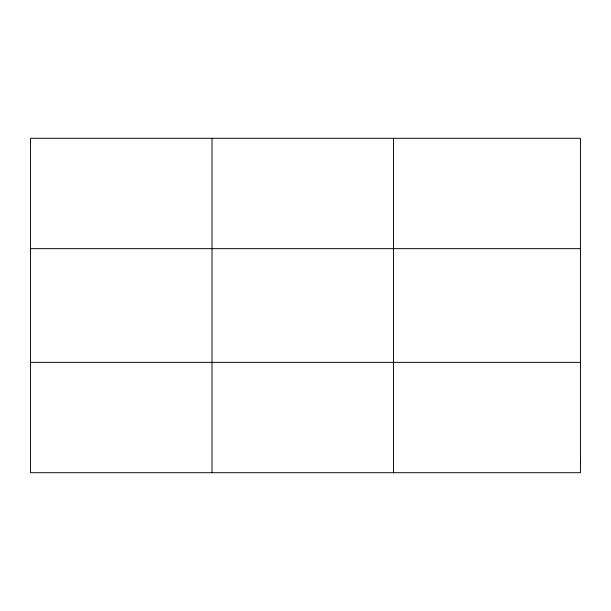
<?xml version="1.0" encoding="UTF-8"?>
<svg xmlns="http://www.w3.org/2000/svg" width="611" height="611" viewBox="0 0 611 611"><rect width="100%" height="100%" fill="white"/><g stroke="black" fill="none" stroke-linecap="round" stroke-linejoin="round"><path stroke-width="0.92" d="M212.017 472.708L212.017 138.292M393.484 472.708L393.484 138.292M30.55 248.646L580.45 248.646M30.55 362.354L580.45 362.354M580.45 462.672L580.45 472.708L30.55 472.708L30.55 138.292L580.45 138.292L580.45 462.672"/></g></svg>
